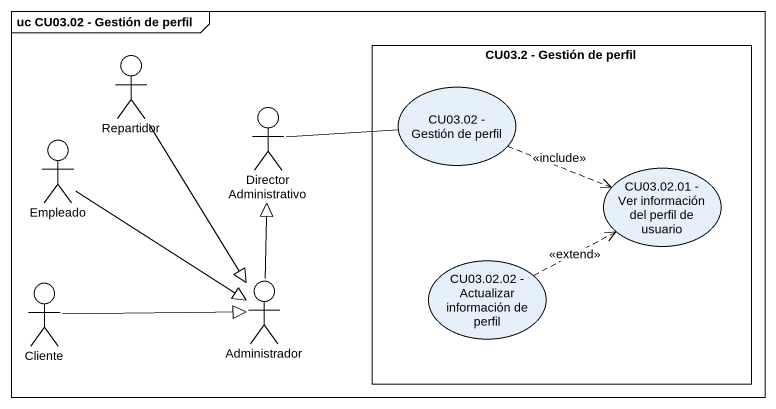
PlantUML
@startuml
mainframe uc CU03.02 - Gestión de perfil
actor Repartidor
rectangle "CU03.2 - Gestión de perfil" as CU03_2_Gestión_de_perfil {
  usecase "CU03.02 - Gestión de perfil" as CU03_02_Gestión_de_perfil
  usecase "CU03.02.01 - Ver información del perfil de usuario" as CU03_02_01_Ver_información
  usecase "CU03.02.02 - Actualizar información de perfil" as CU03_02_02_Actualizar
}
actor "Director Administrativo" as Director_Administrativo
actor Empleado
actor Cliente
actor Administrador
Repartidor --|> Administrador
Director_Administrativo -right- CU03_02_Gestión_de_perfil
CU03_02_Gestión_de_perfil .right.> CU03_02_01_Ver_información : <<include>>
Empleado --|> Administrador
CU03_02_02_Actualizar .right.> CU03_02_01_Ver_información : <<extend>>
Cliente -right-|> Administrador
Administrador -up-|> Director_Administrativo
@enduml
